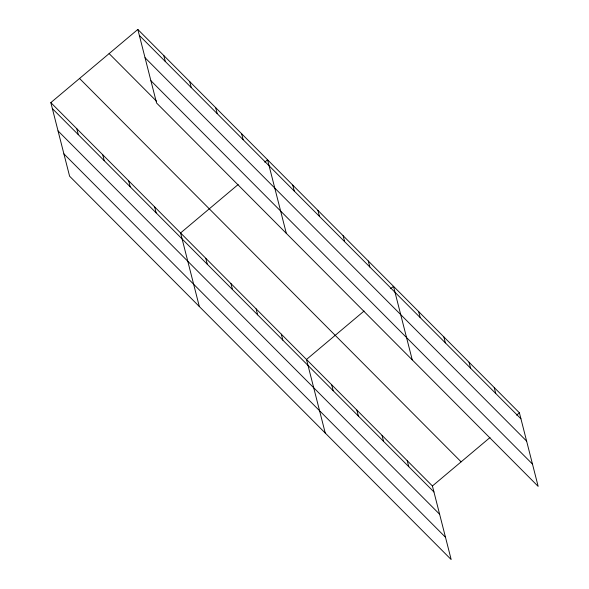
<?xml version="1.0" encoding="UTF-8"?>
<svg xmlns="http://www.w3.org/2000/svg" width="589" height="589" viewBox="0 0 589 589"><rect width="100%" height="100%" fill="white"/><g stroke="black" fill="none" stroke-linecap="round" stroke-linejoin="round"><path stroke-width="0.88" d="M50.838 102.619L432.422 485.984L451.167 559.55L69.59 176.185L50.838 102.619L137.833 29.45L519.41 412.815L538.162 486.381L156.578 103.016L137.833 29.45M238.155 184.534L180.58 232.964L199.325 306.53M264.77 162.152L267.568 159.796L286.32 233.354M364.076 311.044L306.501 359.474L325.246 433.04M390.691 288.662L393.489 286.306L412.241 359.872M432.422 485.984L489.996 437.553M516.612 415.171L519.41 412.815M139.357 35.436L520.934 418.801M145.041 57.737L526.618 441.102M150.894 80.708L532.478 464.08M109.127 53.599L156.475 101.175M79.544 78.477L461.128 461.842M52.362 108.604L433.946 491.97M58.046 130.905L439.63 514.271M63.906 153.884L445.483 537.249M494.223 387.518L495.747 393.496M469.043 362.213L470.567 368.191M443.856 336.908L445.38 342.894M418.676 311.61L420.2 317.589M368.302 261.001L369.826 266.986M407.235 460.686L408.759 466.665M343.122 235.703L344.646 241.681M382.047 435.381L383.572 441.367M317.935 210.398L319.459 216.384M356.868 410.084L358.392 416.062M292.755 185.093L294.279 191.079M331.681 384.779L333.205 390.757M241.623 133.725L243.147 139.711M281.314 334.177L282.838 340.155M215.67 107.654L217.201 113.64M256.127 308.872L257.651 314.857M189.724 81.591L191.248 87.57M230.947 283.567L232.471 289.552M163.779 55.521L165.303 61.499M205.76 258.269L207.284 264.247M154.627 206.894L156.151 212.879M128.682 180.83L130.206 186.809M102.736 154.76L104.26 160.738M76.791 128.689L78.315 134.675"/></g></svg>
